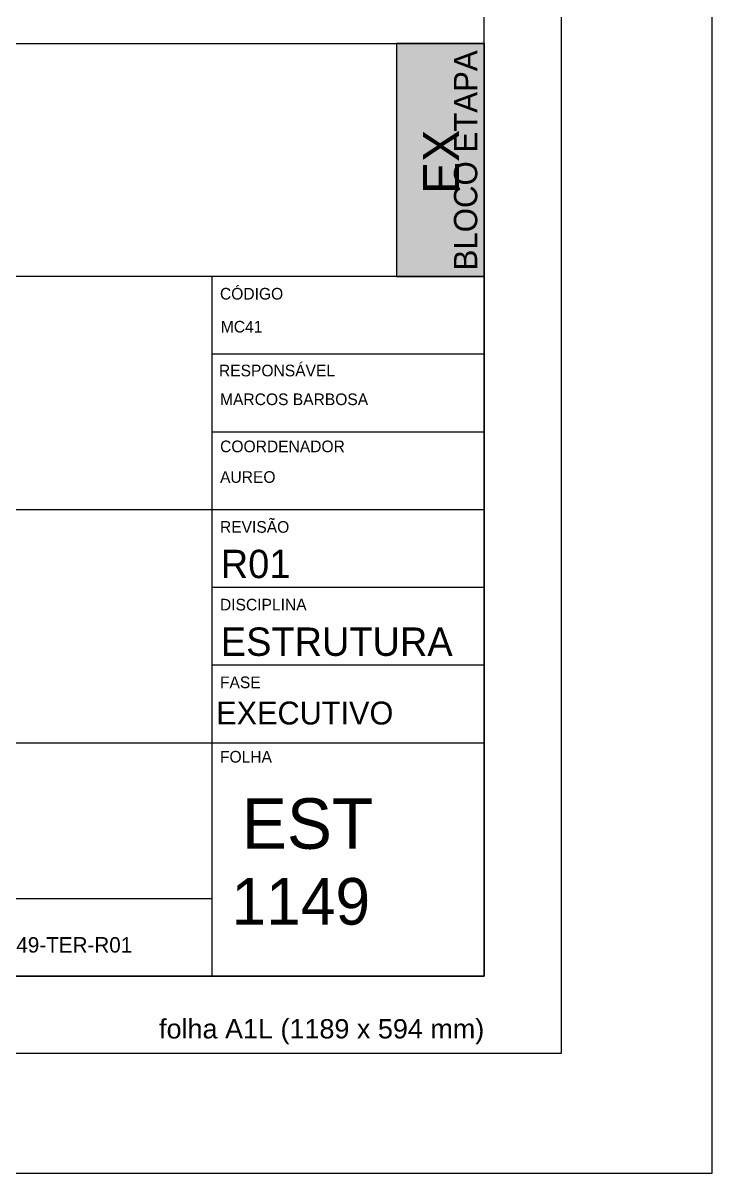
# Model space of a CAD drawing. Extents: x -2 to 121, y -2 to 61.
# Drawn here: x 111.93 to 120.85, y -1.55 to 13.34 of the extents above; entities that cross this region are included whole.
import ezdxf
from ezdxf.enums import TextEntityAlignment as Align

# ---------------------------------------------------------------- set-up
doc = ezdxf.new("R2010")
doc.units = 0
doc.header["$MEASUREMENT"] = 0
doc.linetypes.add('CENTER', pattern=[2, 1.25, -0.25, 0.25, -0.25])
doc.linetypes.add('HIDDEN', pattern=[0.375, 0.25, -0.125])
doc.layers.get('0').update_dxf_attribs({"linetype": 'CONTINUOUS'})
doc.layers.get('Defpoints').update_dxf_attribs({"linetype": 'CONTINUOUS'})
for name, color, linetype in [('_ARQUIVO', 7, 'CONTINUOUS'), ('ARQ-MAR', 2, 'CONTINUOUS'), ('ARQ_CAR', 7, 'CONTINUOUS'), ('ARQ_CAR-TXT', 7, 'CONTINUOUS'), ('ARQ_FOLHA', 7, 'CONTINUOUS'), ('ARQ_TXT-2', 2, 'CONTINUOUS'), ('ARQ_TXT-4', 4, 'CONTINUOUS'), ('ARQ_VISTA 0', 251, 'CONTINUOUS')]:
    doc.layers.add(name, color=color, linetype=linetype)
doc.styles.add('01-MILLEU', font='GOTHIC.TTF')
doc.styles.add('TQS_ARIAL', font='arial.ttf')

# ---------------------------------------------------------------- blocks, each defined once
blk = doc.blocks.new('*U4')
at = {"layer": 'ARQ_CAR-TXT', "true_color": 0x58ba48}
h = blk.add_hatch(color=85, dxfattribs=at)
h.dxf.hatch_style = 1
h.paths.add_polyline_path([(-11.28, 0), (0, 0), (0, 30), (-11.28, 30)])
at = {"layer": 'ARQ_CAR', "color": 5}
blk.add_lwpolyline([(-11.28, 0), (0, 0), (0, 30), (-11.28, 30)], close=True, dxfattribs=at)
at = {"layer": 'ARQ_CAR-TXT', "color": 4, "style": '01-MILLEU'}
blk.add_text('EX', height=4.614, rotation=90, dxfattribs=at).set_placement((-3.26, 10.64))
at = {"layer": 'ARQ_TXT-2', "style": '01-MILLEU'}
blk.add_text('EXECUTIVO', height=2.95, dxfattribs=at).set_placement((-34.5, -57.63))
blk = doc.blocks.new('SELO METROCASA - EXECUTIVO')
at = {"layer": 'ARQ-MAR', "color": 5}
blk.add_line((-173.01, 10), (-35, 10), dxfattribs=at)
at = {"layer": 'ARQ_CAR', "color": 5}
for points in [[(-175, 0), (-175, 120), (0, 120), (0, 0)], [(-11.28, 90), (0, 90), (0, 120), (-11.28, 120)]]:
    blk.add_lwpolyline(points, close=True, dxfattribs=at)
for points in [[(0, 90), (-175, 90)], [(-35, 0), (-35, 90)], [(0, 60), (-175, 60)], [(-175, 30), (0, 30)], [(-175, 10), (-35, 10)]]:
    blk.add_lwpolyline(points, dxfattribs=at)
at = {"layer": 'ARQ_CAR'}
for points in [[(0, 80), (-35, 80)], [(0, 70), (-35, 70)], [(0, 50), (-35, 50)], [(0, 40), (-35, 40)]]:
    blk.add_lwpolyline(points, dxfattribs=at)
at = {"layer": 'ARQ_CAR-TXT', "color": 1, "style": '01-MILLEU'}
for s, p in [('CÓDIGO ', (-34.01, 87.04)), ('RESPONSÁVEL', (-34.14, 77.16)), ('COORDENADOR', (-33.99, 67.4)), ('REVISÃO', (-34.01, 57.04)), ('DISCIPLINA', (-34.01, 47.04)), ('FASE', (-34.01, 37.04)), ('FOLHA', (-34.01, 27.47))]:
    blk.add_text(s, height=1.5, dxfattribs=at).set_placement(p)
at = {"layer": 'ARQ_CAR-TXT', "color": 4, "style": '01-MILLEU'}
blk.add_attdef('ASSUNTO.DO.PROJETO', (-163.54, 18.21), '', height=3.69, dxfattribs=at)
at = {"layer": 'ARQ_TXT-2', "style": '01-MILLEU'}
for tag, p in [('N_REV0', (-169.74, 157.54)), ('R_DES', (-155.84, 157.49)), ('DATA_0', (-140.16, 157.49))]:
    blk.add_attdef(tag, text='', height=2, dxfattribs=at).set_placement(p, align=Align.MIDDLE_CENTER)
for tag, p, height in [('DESCRIÇÃO.DA.REVISÃO_0', (-131.24, 156.49), 2), ('MC_XXX-XX', (-33.9, 82.8), 1.5), ('RESPONSÁVEL', (-34, 73.46), 1.5), ('COORDENADOR', (-34, 63.46), 1.5), ('XXX-XX', (-33.9, 51.2), 3.65), ('DISCIPLINA', (-33.9, 41.2), 3.65), ('OBRA', (-164.01, 39.31), 3), ('ENDEREÇO', (-164.01, 34.81), 3), ('ESCALA', (-155.51, 2.7), 2)]:
    blk.add_attdef(tag, p, '', height=height, dxfattribs=at)
blk.add_attdef('DCP', text='', height=3.24, dxfattribs=at).set_placement((-23.62, 17.18), align=Align.MIDDLE_LEFT)
blk.add_attdef('DES', text='', height=2.99, dxfattribs=at).set_placement((-19.84, 12.19), align=Align.MIDDLE)
at = {"layer": 'ARQ_TXT-4', "style": '01-MILLEU'}
blk.add_attdef('CLIENTE', (-164.51, 45.8), '', height=5, dxfattribs=at)
at = {"layer": 'ARQ_VISTA 0', "style": '01-MILLEU'}
blk.add_attdef('LOGO', (-164.51, 77.38), '', height=5, dxfattribs=at)
at = {"layer": 'Defpoints', "color": 253, "linetype": 'CENTER', "ltscale": 10, "style": '01-MILLEU'}
blk.add_text('BLOCO ETAPA', height=3, rotation=90, dxfattribs=at).set_placement((-0.9, 90.79))

msp = doc.modelspace()

# ---------------------------------------------------------------- linework, layer by layer
at = {"layer": 'ARQ_FOLHA', "color": 1}
for points in [[(0, -0.003745), (118.9, -0.003745), (118.9, 59.396255), (0, 59.396255)], [(2.5, 0.996255), (117.9, 0.996255), (117.9, 58.396255), (2.5, 58.396255)]]:
    msp.add_lwpolyline(points, close=True, dxfattribs=at)
at = {"layer": 'Defpoints', "color": 8, "linetype": 'HIDDEN', "ltscale": 100}
msp.add_lwpolyline([(-1.95, 60.946255), (-1.95, -1.553745), (120.85, -1.553745), (120.85, 60.946255)], close=True, dxfattribs=at)

# ---------------------------------------------------------------- block references
ref = msp.add_blockref('SELO METROCASA - EXECUTIVO', (117.9, 0.996255), dxfattribs=dict(xscale=0.1006544394922334, yscale=0.1006544394922334, zscale=0.1006544394922334))
ref.add_attrib('XXX-XX', 'R01', (114.487815, 6.149762), dxfattribs={"layer": 'ARQ_TXT-2', "height": 0.3673887, "style": '01-MILLEU'})
ref.add_attrib('DCP', 'EST', dxfattribs={"layer": 'ARQ_TXT-2', "height": 0.6542539, "style": '01-MILLEU'}).set_placement((114.760085, 2.971539), align=Align.MIDDLE_LEFT)
ref.add_attrib('DES', '1149', dxfattribs={"layer": 'ARQ_TXT-2', "height": 0.6039266, "style": '01-MILLEU'}).set_placement((115.52337, 1.964382), align=Align.MIDDLE)
ref.add_attrib('MC_XXX-XX', 'MC41', (114.487815, 9.330443), dxfattribs={"layer": 'ARQ_TXT-2', "height": 0.1509817, "style": '01-MILLEU'})
ref.add_attrib('RESPONSÁVEL', 'MARCOS BARBOSA', (114.477749, 8.39033), dxfattribs={"layer": 'ARQ_TXT-2', "height": 0.15098166, "style": '01-MILLEU'})
ref.add_attrib('COORDENADOR', 'AUREO', (114.477749, 7.383786), dxfattribs={"layer": 'ARQ_TXT-2', "height": 0.1509817, "style": '01-MILLEU'})
ref.add_attrib('DISCIPLINA', 'ESTRUTURA', (114.487815, 5.143218), dxfattribs={"layer": 'ARQ_TXT-2', "height": 0.3673887, "style": '01-MILLEU'})
at = {"layer": 'ARQ_CAR', "xscale": 0.1006544394922334, "yscale": 0.1006544394922334, "zscale": 0.1006544394922334}
msp.add_blockref('*U4', (117.9, 10.055155), dxfattribs=at)

# ---------------------------------------------------------------- texts
at = {"layer": '_ARQUIVO', "style": '01-MILLEU'}
msp.add_text('MC41-EST-EX-1149-TER-R01 ', height=0.2, dxfattribs=at).set_placement((109.683972, 1.300686))
at = {"layer": 'ARQ_FOLHA', "insert": (117.9, 0.438682), "char_height": 0.24999999, "width": 8.4156972, "attachment_point": 3, "style": 'TQS_ARIAL'}
msp.add_mtext('\\pxt3;folha A1L (1189 x 594 mm)', dxfattribs=at)

doc.saveas('drawing.dxf')
